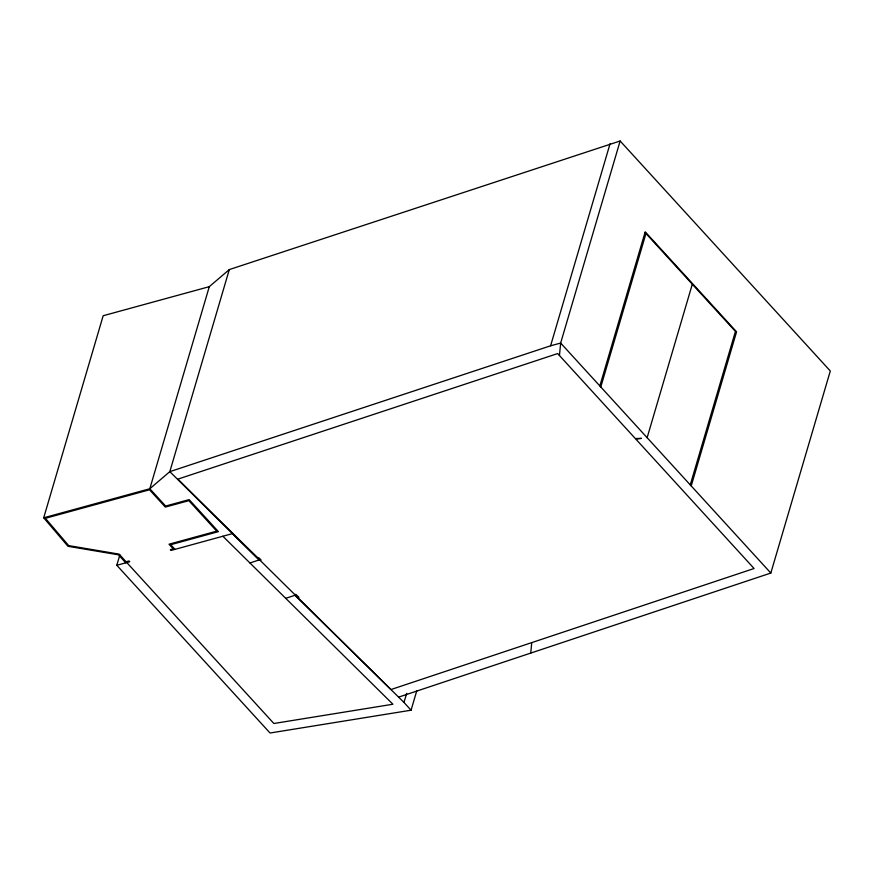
<?xml version="1.0" encoding="UTF-8"?>
<svg xmlns="http://www.w3.org/2000/svg" width="874" height="874" viewBox="0 0 874 874"><rect width="100%" height="100%" fill="white"/><g stroke="black" fill="none" stroke-linecap="round" stroke-linejoin="round"><path stroke-width="1.31" d="M530.736 653.086L531.753 642.619M559.458 355.521L560.66 343.056L620.136 140.987L830.3 370.991L770.824 573.049L398.599 697.135M125.79 562.823L118.471 554.815L68.019 546.305L43.7 517.801L103.176 315.733L209.29 286.672L229.305 269.574L620.136 140.987M119.858 554.892L116.799 565.281L270.055 733.013L411.064 710.201L416.822 690.646M209.29 286.672L149.815 488.741L43.7 517.801M229.305 269.574L169.829 471.643L149.815 488.741L165.634 506.046L189.145 499.611L218.424 531.643L170.714 544.71L174.964 549.353M411.064 710.201L403.985 702.445L406.672 693.322M258.988 559.994L169.829 471.643L550.587 345.809L610.052 143.751M599.848 385.937L645.209 231.828L736.564 331.814L691.214 485.922M600.799 386.974L645.962 233.5M647.131 437.688L692.306 284.214M690.263 484.884L735.438 331.421L645.023 232.473M249.953 562.998L259.578 559.786M285.732 598.34L295.357 595.139M550.587 345.809L560.66 343.056L770.824 573.049M116.723 565.303L129.756 561.742L129.046 560.966L126.085 561.774L119.104 554.127L68.685 545.616L45.382 518.304L149.52 489.79L165.328 507.095L188.85 500.66L216.708 531.141L168.999 544.207L173.249 548.861L170.299 549.67L170.998 550.445L232.954 533.479M260.091 560.3L261.097 560.026L258.802 557.743L257.786 558.016L232.637 533.566M294.844 594.626L295.849 594.353L298.93 597.39L297.914 597.663M294.931 595.281L390.929 689.553L754.076 568.504L635.802 439.076L641.472 438.377L635.332 438.562L557.667 353.566L177.892 479.127L403.985 702.445M222.87 536.243L392.918 704.236L273.868 723.497L126.796 562.55"/></g></svg>
